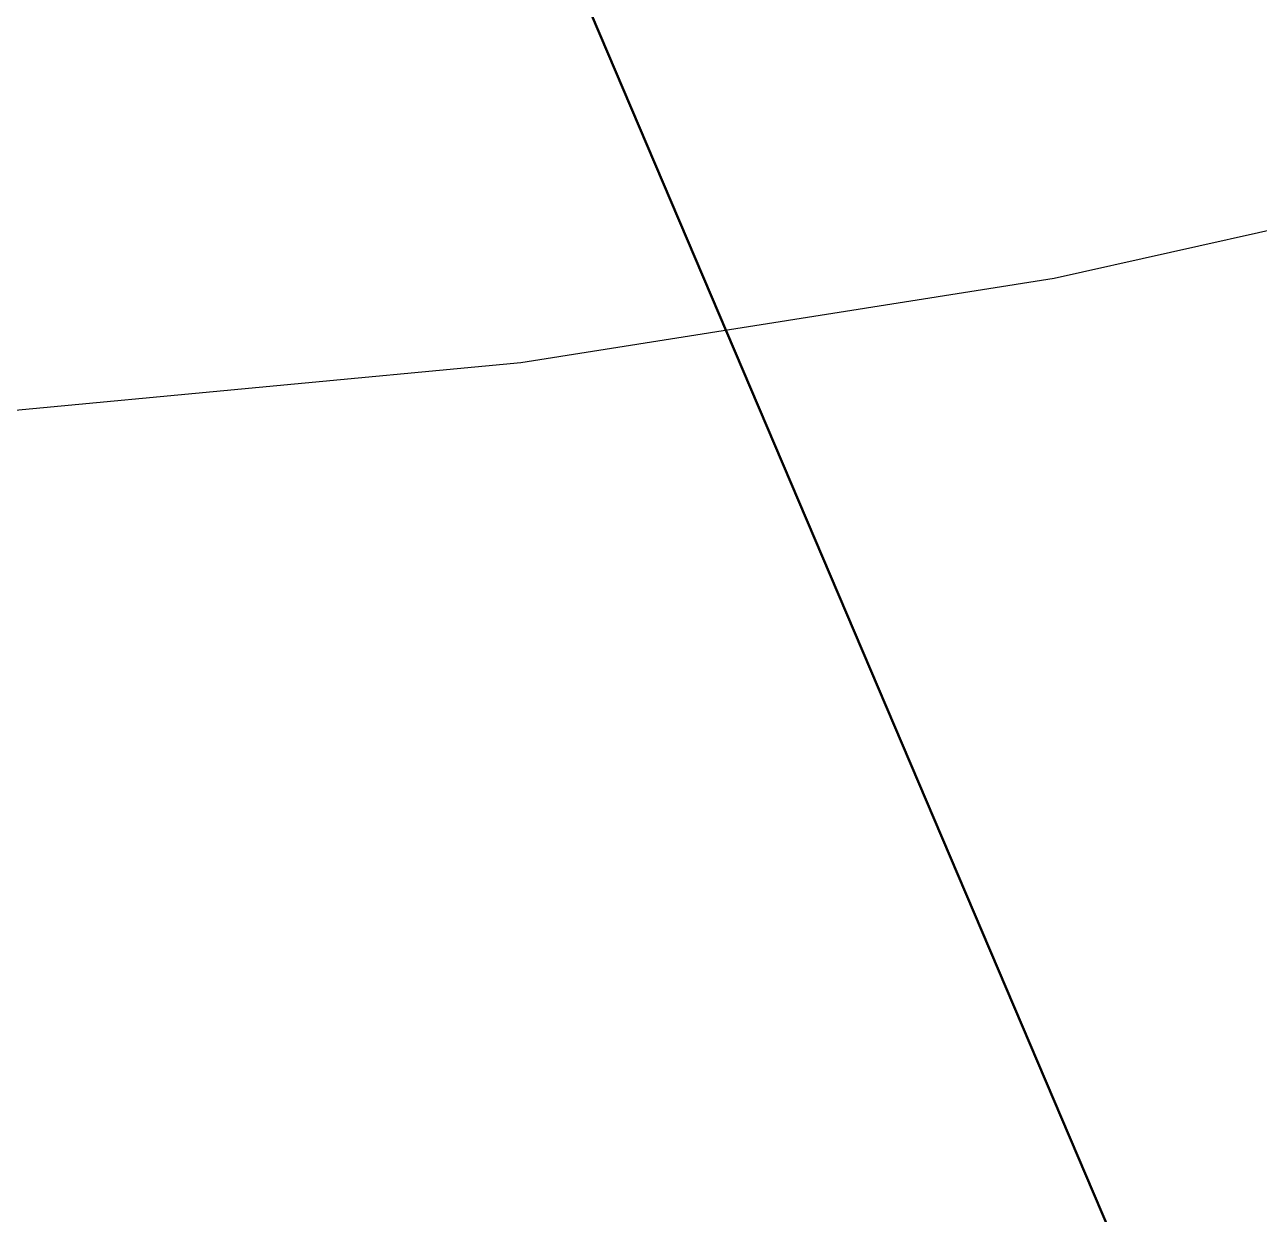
# Model space of a CAD drawing. Header units: millimetres. Extents: x 0 to 420, y 0 to 297.
# Drawn here: x 201.646 to 204.518, y 222.177 to 224.944 of the extents above; entities that cross this region are included whole.
import ezdxf

# ---------------------------------------------------------------- set-up
doc = ezdxf.new("R2010")
doc.units = ezdxf.units.MM
doc.linetypes.add('DASHED', pattern=[1.524, 1.27, -0.254])
doc.layers.add('HIDDEN', color=8, linetype='DASHED', lineweight=25)
doc.layers.add('VISIBLE', color=7, linetype='CONTINUOUS', lineweight=50)

msp = doc.modelspace()

# ---------------------------------------------------------------- linework, layer by layer
at = {"layer": 'HIDDEN'}
for points in [[(201.96283, 227.3203), (206.48877, 216.69404)], [(205.26705, 224.62834), (204.04087, 224.35425)], [(205.26705, 224.62834), (204.04087, 224.35425)], [(204.04087, 224.35425), (202.79991, 224.15771)], [(204.04087, 224.35425), (202.79991, 224.15771)], [(202.79991, 224.15771), (201.54906, 224.03947)], [(202.79991, 224.15771), (201.54906, 224.03947)]]:
    msp.add_lwpolyline(points, dxfattribs=at)
at = {"layer": 'VISIBLE'}
msp.add_lwpolyline([(206.48877, 216.69404), (201.96283, 227.3203)], dxfattribs=at)

doc.saveas('drawing.dxf')
